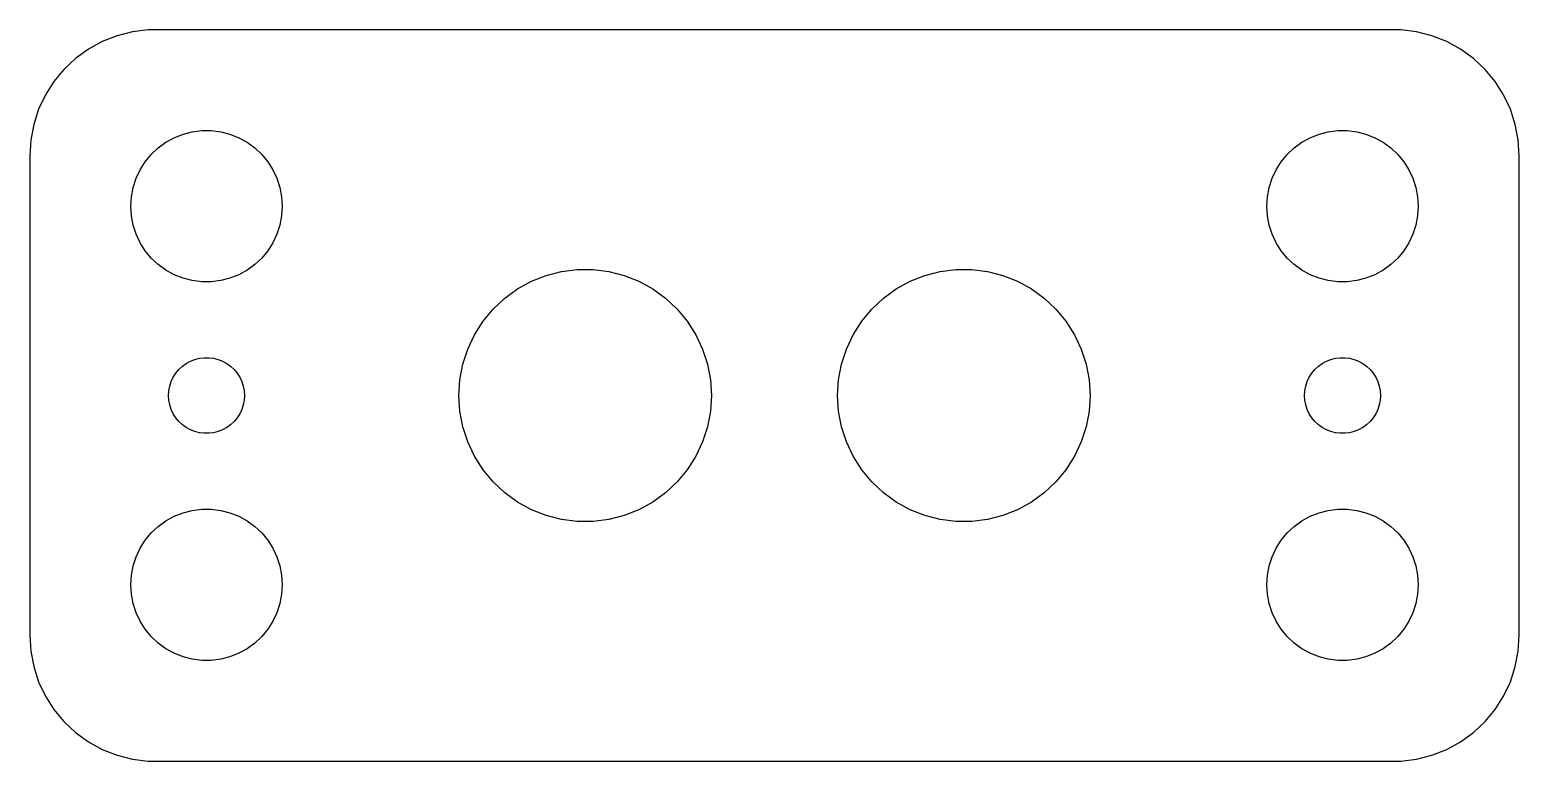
# Model space of a CAD drawing. Header units: metres. Extents: x -29.5 to 29.5, y 24.5 to 53.5.
import ezdxf

# ---------------------------------------------------------------- set-up
doc = ezdxf.new("R2010")
doc.units = ezdxf.units.M

msp = doc.modelspace()

# ---------------------------------------------------------------- linework, layer by layer
for p, q in [((-26.0451, 53.2553), (-26.6289, 53.0241)), ((-25.4369, 53.4114), (-26.0451, 53.2553)), ((-24.8139, 53.4901), (-25.4369, 53.4114)), ((24.8139, 53.4901), (-24.8139, 53.4901)), ((25.4369, 53.4114), (24.8139, 53.4901)), ((26.0451, 53.2553), (25.4369, 53.4114)), ((26.6289, 53.0241), (26.0451, 53.2553)), ((-27.1791, 52.7216), (-27.6871, 52.3526)), ((-26.6289, 53.0241), (-27.1791, 52.7216)), ((27.1791, 52.7216), (26.6289, 53.0241)), ((27.6871, 52.3526), (27.1791, 52.7216)), ((-28.1448, 51.9227), (-28.5451, 51.4389)), ((-27.6871, 52.3526), (-28.1448, 51.9227)), ((28.1448, 51.9227), (27.6871, 52.3526)), ((28.5451, 51.4389), (28.1448, 51.9227)), ((-28.5451, 51.4389), (-28.8815, 50.9088)), ((28.8815, 50.9088), (28.5451, 51.4389)), ((-28.8815, 50.9088), (-29.1489, 50.3406)), ((29.1489, 50.3406), (28.8815, 50.9088)), ((-29.1489, 50.3406), (-29.3429, 49.7434)), ((29.3429, 49.7434), (29.1489, 50.3406)), ((-29.3429, 49.7434), (-29.4606, 49.1267)), ((29.4606, 49.1267), (29.3429, 49.7434)), ((-29.4606, 49.1267), (-29.5, 48.5)), ((-24.4123, 48.8115), (-24.1075, 49.033)), ((-24.1075, 49.033), (-23.7773, 49.2145)), ((-23.7773, 49.2145), (-23.427, 49.3532)), ((-23.427, 49.3532), (-23.0621, 49.4469)), ((-23.0621, 49.4469), (-22.6884, 49.4941)), ((-22.6884, 49.4941), (-22.3116, 49.4941)), ((-22.3116, 49.4941), (-21.9379, 49.4469)), ((-21.9379, 49.4469), (-21.5729, 49.3532)), ((-21.5729, 49.3532), (-21.2227, 49.2145)), ((-21.2227, 49.2145), (-20.8925, 49.033)), ((-20.8925, 49.033), (-20.5877, 48.8115)), ((20.5877, 48.8115), (20.8925, 49.033)), ((20.8925, 49.033), (21.2227, 49.2145)), ((21.2227, 49.2145), (21.5729, 49.3532)), ((21.5729, 49.3532), (21.9379, 49.4469)), ((21.9379, 49.4469), (22.3116, 49.4941)), ((22.3116, 49.4941), (22.6884, 49.4941)), ((22.6884, 49.4941), (23.0621, 49.4469)), ((23.0621, 49.4469), (23.427, 49.3532)), ((23.427, 49.3532), (23.7773, 49.2145)), ((23.7773, 49.2145), (24.1075, 49.033)), ((24.1075, 49.033), (24.4123, 48.8115)), ((29.5, 48.5), (29.4606, 49.1267)), ((-29.5, 48.5), (-29.5, 29.5)), ((-24.927, 48.2634), (-24.6869, 48.5536)), ((-24.6869, 48.5536), (-24.4123, 48.8115)), ((-20.5877, 48.8115), (-20.3131, 48.5536)), ((-20.3131, 48.5536), (-20.0729, 48.2634)), ((20.0729, 48.2634), (20.3131, 48.5536)), ((20.3131, 48.5536), (20.5877, 48.8115)), ((24.4123, 48.8115), (24.6869, 48.5536)), ((24.6869, 48.5536), (24.927, 48.2634)), ((29.5, 29.5), (29.5, 48.5)), ((-25.2893, 47.6044), (-25.1289, 47.9453)), ((-25.1289, 47.9453), (-24.927, 48.2634)), ((-20.0729, 48.2634), (-19.8711, 47.9453)), ((-19.8711, 47.9453), (-19.7107, 47.6044)), ((19.7107, 47.6044), (19.8711, 47.9453)), ((19.8711, 47.9453), (20.0729, 48.2634)), ((24.927, 48.2634), (25.1289, 47.9453)), ((25.1289, 47.9453), (25.2893, 47.6044)), ((-25.4763, 46.876), (-25.4057, 47.2461)), ((-25.4057, 47.2461), (-25.2893, 47.6044)), ((-19.7107, 47.6044), (-19.5942, 47.2461)), ((-19.5942, 47.2461), (-19.5237, 46.876)), ((19.5237, 46.876), (19.5942, 47.2461)), ((19.5942, 47.2461), (19.7107, 47.6044)), ((25.2893, 47.6044), (25.4057, 47.2461)), ((25.4057, 47.2461), (25.4763, 46.876)), ((-25.5, 46.5), (-25.4763, 46.876)), ((-19.5237, 46.876), (-19.5, 46.5)), ((19.5, 46.5), (19.5237, 46.876)), ((25.4763, 46.876), (25.5, 46.5)), ((-25.4763, 46.124), (-25.5, 46.5)), ((-25.4057, 45.7539), (-25.4763, 46.124)), ((-19.5237, 46.124), (-19.5942, 45.7539)), ((-19.5, 46.5), (-19.5237, 46.124)), ((19.5237, 46.124), (19.5, 46.5)), ((19.5942, 45.7539), (19.5237, 46.124)), ((25.4763, 46.124), (25.4057, 45.7539)), ((25.5, 46.5), (25.4763, 46.124)), ((-25.2893, 45.3956), (-25.4057, 45.7539)), ((-19.5942, 45.7539), (-19.7107, 45.3956)), ((19.7107, 45.3956), (19.5942, 45.7539)), ((25.4057, 45.7539), (25.2893, 45.3956)), ((-25.1289, 45.0547), (-25.2893, 45.3956)), ((-24.927, 44.7366), (-25.1289, 45.0547)), ((-19.8711, 45.0547), (-20.0729, 44.7366)), ((-19.7107, 45.3956), (-19.8711, 45.0547)), ((19.8711, 45.0547), (19.7107, 45.3956)), ((20.0729, 44.7366), (19.8711, 45.0547)), ((25.1289, 45.0547), (24.927, 44.7366)), ((25.2893, 45.3956), (25.1289, 45.0547)), ((-24.6869, 44.4464), (-24.927, 44.7366)), ((-24.4123, 44.1884), (-24.6869, 44.4464)), ((-20.3131, 44.4464), (-20.5877, 44.1884)), ((-20.0729, 44.7366), (-20.3131, 44.4464)), ((20.3131, 44.4464), (20.0729, 44.7366)), ((20.5877, 44.1884), (20.3131, 44.4464)), ((24.6869, 44.4464), (24.4123, 44.1884)), ((24.927, 44.7366), (24.6869, 44.4464)), ((-24.1075, 43.967), (-24.4123, 44.1884)), ((-23.7773, 43.7855), (-24.1075, 43.967)), ((-23.427, 43.6468), (-23.7773, 43.7855)), ((-21.2227, 43.7855), (-21.5729, 43.6468)), ((-20.8925, 43.967), (-21.2227, 43.7855)), ((-20.5877, 44.1884), (-20.8925, 43.967)), ((-9.62889, 43.5241), (-9.04507, 43.7553)), ((-9.04507, 43.7553), (-8.4369, 43.9114)), ((-8.4369, 43.9114), (-7.81395, 43.9901)), ((-7.81395, 43.9901), (-7.18604, 43.9901)), ((-7.18604, 43.9901), (-6.56308, 43.9114)), ((-6.56308, 43.9114), (-5.95491, 43.7553)), ((-5.95491, 43.7553), (-5.37109, 43.5241)), ((5.37109, 43.5241), (5.95491, 43.7553)), ((5.95491, 43.7553), (6.56308, 43.9114)), ((6.56308, 43.9114), (7.18604, 43.9901)), ((7.18604, 43.9901), (7.81395, 43.9901)), ((7.81395, 43.9901), (8.4369, 43.9114)), ((8.4369, 43.9114), (9.04507, 43.7553)), ((9.04507, 43.7553), (9.62889, 43.5241)), ((20.8925, 43.967), (20.5877, 44.1884)), ((21.2227, 43.7855), (20.8925, 43.967)), ((21.5729, 43.6468), (21.2227, 43.7855)), ((23.7773, 43.7855), (23.427, 43.6468)), ((24.1075, 43.967), (23.7773, 43.7855)), ((24.4123, 44.1884), (24.1075, 43.967)), ((-23.0621, 43.5531), (-23.427, 43.6468)), ((-22.6884, 43.5059), (-23.0621, 43.5531)), ((-22.3116, 43.5059), (-22.6884, 43.5059)), ((-21.9379, 43.5531), (-22.3116, 43.5059)), ((-21.5729, 43.6468), (-21.9379, 43.5531)), ((-10.6871, 42.8526), (-10.1791, 43.2216)), ((-10.1791, 43.2216), (-9.62889, 43.5241)), ((-5.37109, 43.5241), (-4.82086, 43.2216)), ((-4.82086, 43.2216), (-4.31287, 42.8526)), ((4.31287, 42.8526), (4.82086, 43.2216)), ((4.82086, 43.2216), (5.37109, 43.5241)), ((9.62889, 43.5241), (10.1791, 43.2216)), ((10.1791, 43.2216), (10.6871, 42.8526)), ((21.9379, 43.5531), (21.5729, 43.6468)), ((22.3116, 43.5059), (21.9379, 43.5531)), ((22.6884, 43.5059), (22.3116, 43.5059)), ((23.0621, 43.5531), (22.6884, 43.5059)), ((23.427, 43.6468), (23.0621, 43.5531)), ((-11.1448, 42.4227), (-10.6871, 42.8526)), ((-4.31287, 42.8526), (-3.85515, 42.4227)), ((3.85515, 42.4227), (4.31287, 42.8526)), ((10.6871, 42.8526), (11.1448, 42.4227)), ((-11.8815, 41.4088), (-11.5451, 41.9389)), ((-11.5451, 41.9389), (-11.1448, 42.4227)), ((-3.85515, 42.4227), (-3.45491, 41.9389)), ((-3.45491, 41.9389), (-3.11845, 41.4088)), ((3.11845, 41.4088), (3.45491, 41.9389)), ((3.45491, 41.9389), (3.85515, 42.4227)), ((11.1448, 42.4227), (11.5451, 41.9389)), ((11.5451, 41.9389), (11.8815, 41.4088)), ((-12.1489, 40.8406), (-11.8815, 41.4088)), ((-3.11845, 41.4088), (-2.8511, 40.8406)), ((2.8511, 40.8406), (3.11845, 41.4088)), ((11.8815, 41.4088), (12.1489, 40.8406)), ((-12.3429, 40.2434), (-12.1489, 40.8406)), ((-2.8511, 40.8406), (-2.65707, 40.2434)), ((2.65707, 40.2434), (2.8511, 40.8406)), ((12.1489, 40.8406), (12.3429, 40.2434)), ((-23.5934, 40.0268), (-23.4561, 40.1558)), ((-23.4561, 40.1558), (-23.3037, 40.2665)), ((-23.3037, 40.2665), (-23.1387, 40.3572)), ((-23.1387, 40.3572), (-22.9635, 40.4266)), ((-22.9635, 40.4266), (-22.7811, 40.4734)), ((-22.7811, 40.4734), (-22.5942, 40.497)), ((-22.5942, 40.497), (-22.4058, 40.497)), ((-22.4058, 40.497), (-22.2189, 40.4734)), ((-22.2189, 40.4734), (-22.0365, 40.4266)), ((-22.0365, 40.4266), (-21.8613, 40.3572)), ((-21.8613, 40.3572), (-21.6963, 40.2665)), ((-21.6963, 40.2665), (-21.5439, 40.1558)), ((-21.5439, 40.1558), (-21.4065, 40.0268)), ((-12.4606, 39.6267), (-12.3429, 40.2434)), ((-2.65707, 40.2434), (-2.53941, 39.6267)), ((2.53941, 39.6267), (2.65707, 40.2434)), ((12.3429, 40.2434), (12.4606, 39.6267)), ((21.4065, 40.0268), (21.5439, 40.1558)), ((21.5439, 40.1558), (21.6963, 40.2665)), ((21.6963, 40.2665), (21.8613, 40.3572)), ((21.8613, 40.3572), (22.0365, 40.4266)), ((22.0365, 40.4266), (22.2189, 40.4734)), ((22.2189, 40.4734), (22.4058, 40.497)), ((22.4058, 40.497), (22.5942, 40.497)), ((22.5942, 40.497), (22.7811, 40.4734)), ((22.7811, 40.4734), (22.9635, 40.4266)), ((22.9635, 40.4266), (23.1387, 40.3572)), ((23.1387, 40.3572), (23.3037, 40.2665)), ((23.3037, 40.2665), (23.4561, 40.1558)), ((23.4561, 40.1558), (23.5934, 40.0268)), ((-23.9529, 39.373), (-23.8947, 39.5522)), ((-23.8947, 39.5522), (-23.8145, 39.7226)), ((-23.8145, 39.7226), (-23.7135, 39.8817)), ((-23.7135, 39.8817), (-23.5934, 40.0268)), ((-21.4065, 40.0268), (-21.2865, 39.8817)), ((-21.2865, 39.8817), (-21.1855, 39.7226)), ((-21.1855, 39.7226), (-21.1053, 39.5522)), ((-21.1053, 39.5522), (-21.0471, 39.373)), ((-12.5, 39), (-12.4606, 39.6267)), ((-2.53941, 39.6267), (-2.5, 39)), ((2.5, 39), (2.53941, 39.6267)), ((12.4606, 39.6267), (12.5, 39)), ((21.0471, 39.373), (21.1053, 39.5522)), ((21.1053, 39.5522), (21.1855, 39.7226)), ((21.1855, 39.7226), (21.2865, 39.8817)), ((21.2865, 39.8817), (21.4065, 40.0268)), ((23.5934, 40.0268), (23.7135, 39.8817)), ((23.7135, 39.8817), (23.8145, 39.7226)), ((23.8145, 39.7226), (23.8947, 39.5522)), ((23.8947, 39.5522), (23.9529, 39.373)), ((-24, 39), (-23.9882, 39.188)), ((-23.9882, 38.812), (-24, 39)), ((-23.9882, 39.188), (-23.9529, 39.373)), ((-21.0471, 39.373), (-21.0118, 39.188)), ((-21.0118, 39.188), (-21, 39)), ((-21, 39), (-21.0118, 38.812)), ((-12.4606, 38.3733), (-12.5, 39)), ((-2.5, 39), (-2.53941, 38.3733)), ((2.53941, 38.3733), (2.5, 39)), ((12.5, 39), (12.4606, 38.3733)), ((21, 39), (21.0118, 39.188)), ((21.0118, 38.812), (21, 39)), ((21.0118, 39.188), (21.0471, 39.373)), ((23.9529, 39.373), (23.9882, 39.188)), ((23.9882, 39.188), (24, 39)), ((24, 39), (23.9882, 38.812)), ((-23.9529, 38.627), (-23.9882, 38.812)), ((-23.8947, 38.4478), (-23.9529, 38.627)), ((-23.8145, 38.2774), (-23.8947, 38.4478)), ((-21.1053, 38.4478), (-21.1855, 38.2774)), ((-21.0471, 38.627), (-21.1053, 38.4478)), ((-21.0118, 38.812), (-21.0471, 38.627)), ((-12.3429, 37.7566), (-12.4606, 38.3733)), ((-2.53941, 38.3733), (-2.65707, 37.7566)), ((2.65707, 37.7566), (2.53941, 38.3733)), ((12.4606, 38.3733), (12.3429, 37.7566)), ((21.0471, 38.627), (21.0118, 38.812)), ((21.1053, 38.4478), (21.0471, 38.627)), ((21.1855, 38.2774), (21.1053, 38.4478)), ((23.8947, 38.4478), (23.8145, 38.2774)), ((23.9529, 38.627), (23.8947, 38.4478)), ((23.9882, 38.812), (23.9529, 38.627)), ((-23.7135, 38.1183), (-23.8145, 38.2774)), ((-23.5934, 37.9732), (-23.7135, 38.1183)), ((-23.4561, 37.8442), (-23.5934, 37.9732)), ((-23.3037, 37.7335), (-23.4561, 37.8442)), ((-21.5439, 37.8442), (-21.6963, 37.7335)), ((-21.4065, 37.9732), (-21.5439, 37.8442)), ((-21.2865, 38.1183), (-21.4065, 37.9732)), ((-21.1855, 38.2774), (-21.2865, 38.1183)), ((21.2865, 38.1183), (21.1855, 38.2774)), ((21.4065, 37.9732), (21.2865, 38.1183)), ((21.5439, 37.8442), (21.4065, 37.9732)), ((21.6963, 37.7335), (21.5439, 37.8442)), ((23.4561, 37.8442), (23.3037, 37.7335)), ((23.5934, 37.9732), (23.4561, 37.8442)), ((23.7135, 38.1183), (23.5934, 37.9732)), ((23.8145, 38.2774), (23.7135, 38.1183)), ((-23.1387, 37.6428), (-23.3037, 37.7335)), ((-22.9635, 37.5734), (-23.1387, 37.6428)), ((-22.7811, 37.5266), (-22.9635, 37.5734)), ((-22.5942, 37.503), (-22.7811, 37.5266)), ((-22.4058, 37.503), (-22.5942, 37.503)), ((-22.2189, 37.5266), (-22.4058, 37.503)), ((-22.0365, 37.5734), (-22.2189, 37.5266)), ((-21.8613, 37.6428), (-22.0365, 37.5734)), ((-21.6963, 37.7335), (-21.8613, 37.6428)), ((-12.1489, 37.1594), (-12.3429, 37.7566)), ((-2.65707, 37.7566), (-2.8511, 37.1594)), ((2.8511, 37.1594), (2.65707, 37.7566)), ((12.3429, 37.7566), (12.1489, 37.1594)), ((21.8613, 37.6428), (21.6963, 37.7335)), ((22.0365, 37.5734), (21.8613, 37.6428)), ((22.2189, 37.5266), (22.0365, 37.5734)), ((22.4058, 37.503), (22.2189, 37.5266)), ((22.5942, 37.503), (22.4058, 37.503)), ((22.7811, 37.5266), (22.5942, 37.503)), ((22.9635, 37.5734), (22.7811, 37.5266)), ((23.1387, 37.6428), (22.9635, 37.5734)), ((23.3037, 37.7335), (23.1387, 37.6428)), ((-11.8815, 36.5912), (-12.1489, 37.1594)), ((-11.5451, 36.0611), (-11.8815, 36.5912)), ((-3.11845, 36.5912), (-3.45491, 36.0611)), ((-2.8511, 37.1594), (-3.11845, 36.5912)), ((3.11845, 36.5912), (2.8511, 37.1594)), ((3.45491, 36.0611), (3.11845, 36.5912)), ((11.8815, 36.5912), (11.5451, 36.0611)), ((12.1489, 37.1594), (11.8815, 36.5912)), ((-11.1448, 35.5773), (-11.5451, 36.0611)), ((-3.45491, 36.0611), (-3.85515, 35.5773)), ((3.85515, 35.5773), (3.45491, 36.0611)), ((11.5451, 36.0611), (11.1448, 35.5773)), ((-10.6871, 35.1474), (-11.1448, 35.5773)), ((-3.85515, 35.5773), (-4.31287, 35.1474)), ((4.31287, 35.1474), (3.85515, 35.5773)), ((11.1448, 35.5773), (10.6871, 35.1474)), ((-10.1791, 34.7784), (-10.6871, 35.1474)), ((-4.31287, 35.1474), (-4.82086, 34.7784)), ((4.82086, 34.7784), (4.31287, 35.1474)), ((10.6871, 35.1474), (10.1791, 34.7784)), ((-23.7773, 34.2145), (-23.427, 34.3532)), ((-23.427, 34.3532), (-23.0621, 34.4469)), ((-23.0621, 34.4469), (-22.6884, 34.4941)), ((-22.6884, 34.4941), (-22.3116, 34.4941)), ((-22.3116, 34.4941), (-21.9379, 34.4469)), ((-21.9379, 34.4469), (-21.5729, 34.3532)), ((-21.5729, 34.3532), (-21.2227, 34.2145)), ((-9.62889, 34.4759), (-10.1791, 34.7784)), ((-9.04507, 34.2447), (-9.62889, 34.4759)), ((-8.4369, 34.0886), (-9.04507, 34.2447)), ((-5.95491, 34.2447), (-6.56308, 34.0886)), ((-5.37109, 34.4759), (-5.95491, 34.2447)), ((-4.82086, 34.7784), (-5.37109, 34.4759)), ((5.37109, 34.4759), (4.82086, 34.7784)), ((5.95491, 34.2447), (5.37109, 34.4759)), ((6.56308, 34.0886), (5.95491, 34.2447)), ((9.04507, 34.2447), (8.4369, 34.0886)), ((9.62889, 34.4759), (9.04507, 34.2447)), ((10.1791, 34.7784), (9.62889, 34.4759)), ((21.2227, 34.2145), (21.5729, 34.3532)), ((21.5729, 34.3532), (21.9379, 34.4469)), ((21.9379, 34.4469), (22.3116, 34.4941)), ((22.3116, 34.4941), (22.6884, 34.4941)), ((22.6884, 34.4941), (23.0621, 34.4469)), ((23.0621, 34.4469), (23.427, 34.3532)), ((23.427, 34.3532), (23.7773, 34.2145)), ((-24.6869, 33.5536), (-24.4123, 33.8116)), ((-24.4123, 33.8116), (-24.1075, 34.033)), ((-24.1075, 34.033), (-23.7773, 34.2145)), ((-21.2227, 34.2145), (-20.8925, 34.033)), ((-20.8925, 34.033), (-20.5877, 33.8116)), ((-20.5877, 33.8116), (-20.3131, 33.5536)), ((-7.81395, 34.0099), (-8.4369, 34.0886)), ((-7.18604, 34.0099), (-7.81395, 34.0099)), ((-6.56308, 34.0886), (-7.18604, 34.0099)), ((7.18604, 34.0099), (6.56308, 34.0886)), ((7.81395, 34.0099), (7.18604, 34.0099)), ((8.4369, 34.0886), (7.81395, 34.0099)), ((20.3131, 33.5536), (20.5877, 33.8116)), ((20.5877, 33.8116), (20.8925, 34.033)), ((20.8925, 34.033), (21.2227, 34.2145)), ((23.7773, 34.2145), (24.1075, 34.033)), ((24.1075, 34.033), (24.4123, 33.8116)), ((24.4123, 33.8116), (24.6869, 33.5536)), ((-25.1289, 32.9453), (-24.927, 33.2634)), ((-24.927, 33.2634), (-24.6869, 33.5536)), ((-20.3131, 33.5536), (-20.0729, 33.2634)), ((-20.0729, 33.2634), (-19.8711, 32.9453)), ((19.8711, 32.9453), (20.0729, 33.2634)), ((20.0729, 33.2634), (20.3131, 33.5536)), ((24.6869, 33.5536), (24.927, 33.2634)), ((24.927, 33.2634), (25.1289, 32.9453)), ((-25.4057, 32.2461), (-25.2893, 32.6044)), ((-25.2893, 32.6044), (-25.1289, 32.9453)), ((-19.8711, 32.9453), (-19.7107, 32.6044)), ((-19.7107, 32.6044), (-19.5942, 32.2461)), ((19.5942, 32.2461), (19.7107, 32.6044)), ((19.7107, 32.6044), (19.8711, 32.9453)), ((25.1289, 32.9453), (25.2893, 32.6044)), ((25.2893, 32.6044), (25.4057, 32.2461)), ((-25.5, 31.5), (-25.4763, 31.876)), ((-25.4763, 31.876), (-25.4057, 32.2461)), ((-19.5942, 32.2461), (-19.5237, 31.876)), ((-19.5237, 31.876), (-19.5, 31.5)), ((19.5, 31.5), (19.5237, 31.876)), ((19.5237, 31.876), (19.5942, 32.2461)), ((25.4057, 32.2461), (25.4763, 31.876)), ((25.4763, 31.876), (25.5, 31.5)), ((-25.4763, 31.124), (-25.5, 31.5)), ((-19.5, 31.5), (-19.5237, 31.124)), ((19.5237, 31.124), (19.5, 31.5)), ((25.5, 31.5), (25.4763, 31.124)), ((-25.4057, 30.7539), (-25.4763, 31.124)), ((-25.2893, 30.3956), (-25.4057, 30.7539)), ((-19.5942, 30.7539), (-19.7107, 30.3956)), ((-19.5237, 31.124), (-19.5942, 30.7539)), ((19.5942, 30.7539), (19.5237, 31.124)), ((19.7107, 30.3956), (19.5942, 30.7539)), ((25.4057, 30.7539), (25.2893, 30.3956)), ((25.4763, 31.124), (25.4057, 30.7539)), ((-25.1289, 30.0547), (-25.2893, 30.3956)), ((-19.7107, 30.3956), (-19.8711, 30.0547)), ((19.8711, 30.0547), (19.7107, 30.3956)), ((25.2893, 30.3956), (25.1289, 30.0547)), ((-29.5, 29.5), (-29.4606, 28.8733)), ((-24.927, 29.7366), (-25.1289, 30.0547)), ((-24.6869, 29.4464), (-24.927, 29.7366)), ((-20.0729, 29.7366), (-20.3131, 29.4464)), ((-19.8711, 30.0547), (-20.0729, 29.7366)), ((20.0729, 29.7366), (19.8711, 30.0547)), ((20.3131, 29.4464), (20.0729, 29.7366)), ((24.927, 29.7366), (24.6869, 29.4464)), ((25.1289, 30.0547), (24.927, 29.7366)), ((29.4606, 28.8733), (29.5, 29.5)), ((-24.4123, 29.1885), (-24.6869, 29.4464)), ((-24.1075, 28.967), (-24.4123, 29.1885)), ((-23.7773, 28.7855), (-24.1075, 28.967)), ((-20.8925, 28.967), (-21.2227, 28.7855)), ((-20.5877, 29.1885), (-20.8925, 28.967)), ((-20.3131, 29.4464), (-20.5877, 29.1885)), ((20.5877, 29.1885), (20.3131, 29.4464)), ((20.8925, 28.967), (20.5877, 29.1885)), ((21.2227, 28.7855), (20.8925, 28.967)), ((24.1075, 28.967), (23.7773, 28.7855)), ((24.4123, 29.1885), (24.1075, 28.967)), ((24.6869, 29.4464), (24.4123, 29.1885)), ((-29.4606, 28.8733), (-29.3429, 28.2566)), ((-23.427, 28.6468), (-23.7773, 28.7855)), ((-23.0621, 28.5531), (-23.427, 28.6468)), ((-22.6884, 28.5059), (-23.0621, 28.5531)), ((-22.3116, 28.5059), (-22.6884, 28.5059)), ((-21.9379, 28.5531), (-22.3116, 28.5059)), ((-21.5729, 28.6468), (-21.9379, 28.5531)), ((-21.2227, 28.7855), (-21.5729, 28.6468)), ((21.5729, 28.6468), (21.2227, 28.7855)), ((21.9379, 28.5531), (21.5729, 28.6468)), ((22.3116, 28.5059), (21.9379, 28.5531)), ((22.6884, 28.5059), (22.3116, 28.5059)), ((23.0621, 28.5531), (22.6884, 28.5059)), ((23.427, 28.6468), (23.0621, 28.5531)), ((23.7773, 28.7855), (23.427, 28.6468)), ((29.3429, 28.2566), (29.4606, 28.8733)), ((-29.3429, 28.2566), (-29.1489, 27.6594)), ((29.1489, 27.6594), (29.3429, 28.2566)), ((-29.1489, 27.6594), (-28.8815, 27.0912)), ((28.8815, 27.0912), (29.1489, 27.6594)), ((-28.8815, 27.0912), (-28.5451, 26.5611)), ((-28.5451, 26.5611), (-28.1448, 26.0773)), ((28.1448, 26.0773), (28.5451, 26.5611)), ((28.5451, 26.5611), (28.8815, 27.0912)), ((-28.1448, 26.0773), (-27.6871, 25.6474)), ((27.6871, 25.6474), (28.1448, 26.0773)), ((-27.6871, 25.6474), (-27.1791, 25.2784)), ((27.1791, 25.2784), (27.6871, 25.6474)), ((-27.1791, 25.2784), (-26.6289, 24.9759)), ((-26.6289, 24.9759), (-26.0451, 24.7447)), ((26.0451, 24.7447), (26.6289, 24.9759)), ((26.6289, 24.9759), (27.1791, 25.2784)), ((-26.0451, 24.7447), (-25.4369, 24.5886)), ((-25.4369, 24.5886), (-24.8139, 24.5099)), ((-24.8139, 24.5099), (24.8139, 24.5099)), ((24.8139, 24.5099), (25.4369, 24.5886)), ((25.4369, 24.5886), (26.0451, 24.7447))]:
    msp.add_line(p, q)

doc.saveas('drawing.dxf')
